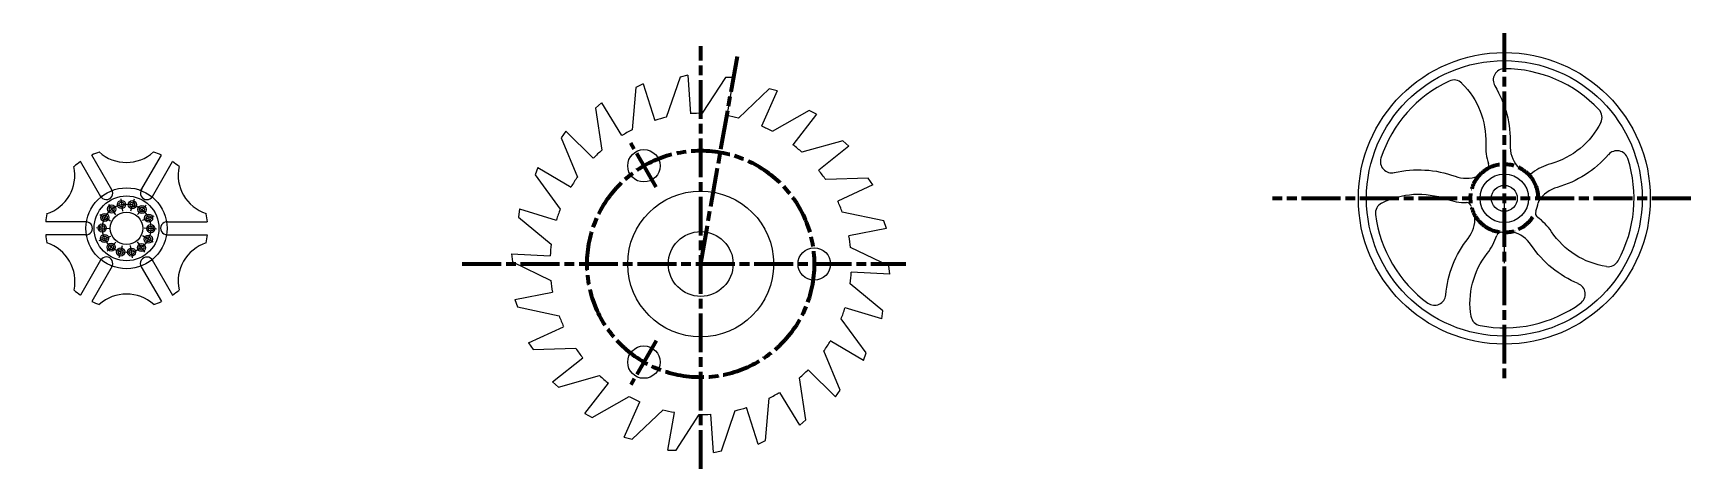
# Model space of a CAD drawing. Header units: inches. Extents: x 141 to 1163, y 24 to 293.
import ezdxf

# ---------------------------------------------------------------- set-up
doc = ezdxf.new("R2010")
doc.units = ezdxf.units.IN
doc.header["$MEASUREMENT"] = 0
doc.linetypes.add('ACAD_ISO08W100', pattern=[36, 24, -3, 6, -3])
doc.layers.add('center', color=102, linetype='ACAD_ISO08W100', lineweight=100)

# ---------------------------------------------------------------- blocks, each defined once
blk = doc.blocks.new('*U1')
blk.add_arc((16.3, 9.3), 25, 167.7599, 252.2252)
blk = doc.blocks.new('*U2')
at = {"color": 0, "linetype": 'ByBlock', "lineweight": -2, "transparency": 16777216}
for p, rotation in [((63.3, 109), 59.99999999999997), ((22.8, 85.4), 120), ((23, 38.6), 180), ((104.1, 38.8), 299.9999999999999), ((63.6, 15.3), 239.9999999999999)]:
    blk.add_blockref('*U1', p, dxfattribs=dict(at, rotation=rotation))
blk.add_blockref('*U1', (104, 85.7), dxfattribs=at)
blk = doc.blocks.new('*U3')
blk.add_circle((0, 0), 10)
blk = doc.blocks.new('*U4')
at = {"color": 0, "linetype": 'ByBlock', "lineweight": -2, "transparency": 16777216}
for p, rotation in [((517.5, 211.1), 120), ((517.5, 89.9), 240)]:
    blk.add_blockref('*U3', p, dxfattribs=dict(at, rotation=rotation))
blk.add_blockref('*U3', (622.5, 150.5), dxfattribs=at)
blk = doc.blocks.new('*U5')
for p, q in [((4.6, 11.7), (-9.6, -10.3)), ((9.6, 11.7), (4.6, 11.7)), ((9.6, 11.7), (5.5, -11.7))]:
    blk.add_line(p, q)
blk = doc.blocks.new('*U6')
at = {"color": 0, "linetype": 'ByBlock', "lineweight": -2, "transparency": 16777216}
for p, rotation in [((538.1, 253.3), 13.8461538461538), ((513.9, 246.9), 27.69230769230769), ((587.5, 248.3), 346.1538461538461), ((491.9, 234.9), 41.53846153846152), ((609.9, 237), 332.3076923076924), ((628.9, 220.8), 318.4615384615385), ((473.5, 217.9), 55.38461538461537), ((643.5, 200.5), 304.6153846153846), ((459.7, 197), 69.23076923076923), ((451.2, 173.5), 83.0769230769231), ((652.8, 177.2), 290.7692307692308), ((448.7, 148.6), 96.92307692307692), ((656.3, 152.4), 276.9230769230769), ((452.2, 123.8), 110.7692307692308), ((653.8, 127.5), 263.076923076923), ((461.5, 100.5), 124.6153846153846), ((645.3, 104), 249.2307692307692), ((476.1, 80.2), 138.4615384615385), ((631.5, 83.1), 235.3846153846153), ((495.1, 64), 152.3076923076923), ((613.1, 66.1), 221.5384615384615), ((517.5, 52.7), 166.1538461538461), ((566.9, 47.7), 193.8461538461538), ((591.1, 54.1), 207.6923076923077), ((541.9, 47.2), 180)]:
    blk.add_blockref('*U5', p, dxfattribs=dict(at, rotation=rotation))
blk.add_blockref('*U5', (563.1, 253.8), dxfattribs=at)
blk = doc.blocks.new('*U7')
blk.add_arc((2.7, -92.9), 93, 89.4087, 93.8595)
blk = doc.blocks.new('*U8')
at = {"color": 0, "linetype": 'ByBlock', "lineweight": -2, "transparency": 16777216}
for p, rotation in [((527.7, 240.1), 13.84615384615382), ((572.2, 241.3), 346.1538461538461), ((593.3, 234), 332.3076923076924), ((507, 231.5), 27.6923076923077), ((488.9, 218.3), 41.53846153846158), ((612.1, 221.8), 318.4615384615385), ((627.4, 205.5), 304.6153846153846), ((474.5, 201.1), 55.38461538461539), ((464.7, 181), 69.23076923076925), ((638.4, 185.9), 290.7692307692308), ((644.4, 164.3), 276.923076923077), ((460, 159.1), 83.07692307692311), ((645, 141.9), 263.0769230769231), ((460.6, 136.7), 96.92307692307695), ((640.3, 120), 249.2307692307693), ((466.6, 115.1), 110.7692307692308), ((630.5, 99.9), 235.3846153846154), ((477.6, 95.5), 124.6153846153847), ((616.1, 82.7), 221.5384615384615), ((492.9, 79.2), 138.4615384615385), ((511.7, 67), 152.3076923076923), ((577.3, 60.9), 193.8461538461538), ((598, 69.5), 207.6923076923077), ((532.8, 59.7), 166.1538461538462), ((555.2, 57.6), 180)]:
    blk.add_blockref('*U7', p, dxfattribs=dict(at, rotation=rotation))
blk.add_blockref('*U7', (549.8, 243.4), dxfattribs=at)
blk = doc.blocks.new('*U9')
for points in [[(14.6, 33.4, -0.147121), (-17, 13.2, 0.181195), (-28.3, 4.9, 0.181195)], [(13.3, -35.7, -0.209263), (-20.5, -14.2, 0.08953), (-29.2, -5.2, 0.08953)]]:
    blk.add_lwpolyline(points, format="xyb")
for centre, radius, start, end in [((19.9, 28.8), 7, 17.9206, 139.2896), ((-49.6, 6.4), 80, 331.1883, 17.9206), ((-49.6, 6.4), 21, 337.5889, 352.6382), ((-25.8, 3.3), 3, 146.8931, 172.6382), ((-27.4, -2.8), 3, 157.5889, 234.2763), ((14.4, -28.8), 7, 261.0893, 331.1883)]:
    blk.add_arc(centre, radius, start, end)
blk = doc.blocks.new('*U10')
at = {"color": 0, "linetype": 'ByBlock', "lineweight": -2, "transparency": 16777216}
for p, rotation in [((1069.4, 236.2), 72), ((1011.6, 225.3), 143.9999999999999), ((1004.1, 167), 215.9999999999999), ((1057.3, 141.9), 287.9999999999999)]:
    blk.add_blockref('*U9', p, dxfattribs=dict(at, rotation=rotation))
blk.add_blockref('*U9', (1097.6, 184.6), dxfattribs=at)

msp = doc.modelspace()

# ---------------------------------------------------------------- linework, layer by layer
for p, q in [((189.5, 196.2), (177, 217.7)), ((207.4, 195.9), (220, 217.7)), ((182.7, 191.9), (170.1, 213.7)), ((214.5, 192.2), (226.9, 213.7)), ((187.3, 187.3), (191.7, 180.9)), ((194.9, 190.7), (196, 183.1)), ((203.1, 190.5), (200.9, 183.1)), ((210.5, 186.7), (205.2, 181)), ((1048, 191), (1048, 151)), ((173.5, 176.5), (148.7, 176.5)), ((182, 181), (188.7, 177.2)), ((215.4, 180.1), (208.2, 177.3)), ((223.2, 176.5), (248.3, 176.5)), ((173.8, 168.5), (148.7, 168.5)), ((180, 173), (187.7, 172.4)), ((181.6, 164.9), (188.8, 167.7)), ((186.5, 158.3), (191.8, 164)), ((209.7, 157.7), (205.3, 164.1)), ((215, 164), (208.3, 167.8)), ((217, 172), (209.3, 172.6)), ((223.5, 168.5), (248.3, 168.5)), ((193.9, 154.5), (196.1, 161.9)), ((202.1, 154.3), (201, 161.9)), ((182.5, 152.8), (170.1, 131.3)), ((189.6, 149.1), (177, 127.3)), ((207.5, 148.8), (220, 127.3)), ((214.3, 153.1), (226.9, 131.3))]:
    msp.add_line(p, q)
at = {"color": 1}
for centre, radius in [((1048, 191), 90), ((1048, 191), 85), ((198.5, 172.5), 15), ((198.5, 172.5), 10)]:
    msp.add_circle(centre, radius, dxfattribs=at)
at = {"color": 2, "true_color": 0xf1eb1f}
for centre, radius in [((1048, 191), 15), ((552.5, 150.5), 45), ((1048, 191), 8), ((552.5, 150.5), 20)]:
    msp.add_circle(centre, radius, dxfattribs=at)
at = {"color": 7}
msp.add_circle((198.5, 172.5), 25, dxfattribs=at)
for centre, radius in [((198.5, 172.5), 20), ((189.3, 184.4), 2.5), ((189.3, 184.4), 1.5), ((195.4, 187.2), 2.5), ((195.4, 187.2), 1.5), ((202.1, 187.1), 2.5), ((202.1, 187.1), 1.5), ((208, 184.1), 2.5), ((208, 184.1), 1.5), ((183.5, 172.7), 2.5), ((183.5, 172.7), 1.5), ((185.1, 179.2), 2.5), ((185.1, 179.2), 1.5), ((212.1, 178.8), 2.5), ((212.1, 178.8), 1.5), ((213.5, 172.3), 2.5), ((184.9, 166.2), 2.5), ((184.9, 166.2), 1.5), ((211.9, 165.8), 2.5), ((211.9, 165.8), 1.5), ((213.5, 172.3), 1.5), ((189, 160.9), 2.5), ((189, 160.9), 1.5), ((194.9, 157.9), 2.5), ((194.9, 157.9), 1.5), ((201.6, 157.8), 2.5), ((201.6, 157.8), 1.5), ((207.7, 160.6), 2.5), ((207.7, 160.6), 1.5)]:
    msp.add_circle(centre, radius)
for centre, radius, start, end in [((198.5, 172.5), 50, 109.6302, 115.4114), ((198.5, 172.5), 50, 64.5738, 70.3548), ((198.5, 172.5), 50, 124.5738, 130.3548), ((198.5, 172.5), 50, 49.6302, 55.4114), ((186, 194.2), 4, 205.4114, 30), ((211, 194.2), 4, 145.4114, 330), ((198.5, 172.5), 50, 169.6302, 175.4114), ((173.5, 172.5), 4, 265.4114, 90), ((223.5, 172.5), 4, 85.4114, 270), ((198.5, 172.5), 50, 4.5738, 10.3548), ((198.5, 172.5), 50, 184.5738, 190.3548), ((198.5, 172.5), 50, 349.6302, 355.4114), ((186, 150.8), 4, 325.4114, 150), ((211, 150.8), 4, 25.4114, 210), ((198.5, 172.5), 50, 229.6302, 235.4114), ((198.5, 172.5), 50, 304.5738, 310.3548), ((198.5, 172.5), 50, 244.5738, 250.3548), ((198.5, 172.5), 50, 289.6302, 295.4114)]:
    msp.add_arc(centre, radius, start, end)
at = {"layer": 'center', "color": 1}
for p, q in [((1048, 293), (1048, 80)), ((552.5, 24), (552.5, 285)), ((552.5, 150.5), (575.1, 278.5)), ((525.1, 198), (509.4, 225.1)), ((1163, 191), (905, 191)), ((405.5, 150.5), (679, 150.5)), ((525.1, 103), (509.4, 75.9))]:
    msp.add_line(p, q, dxfattribs=at)
msp.add_circle((552.5, 150.5), 70, dxfattribs=at)
at = {"layer": 'center', "color": 2, "true_color": 0xf1eb1f}
msp.add_arc((1048, 191), 21, 0, 326.9269, dxfattribs=at)

# ---------------------------------------------------------------- block references
at = {"color": 2, "true_color": 0xf1eb1f}
msp.add_blockref('*U10', (0, 0), dxfattribs=at)
for name, p in [('*U6', (0, 0)), ('*U8', (0, 0)), ('*U2', (135, 110.4)), ('*U4', (0, 0))]:
    msp.add_blockref(name, p)

doc.saveas('drawing.dxf')
